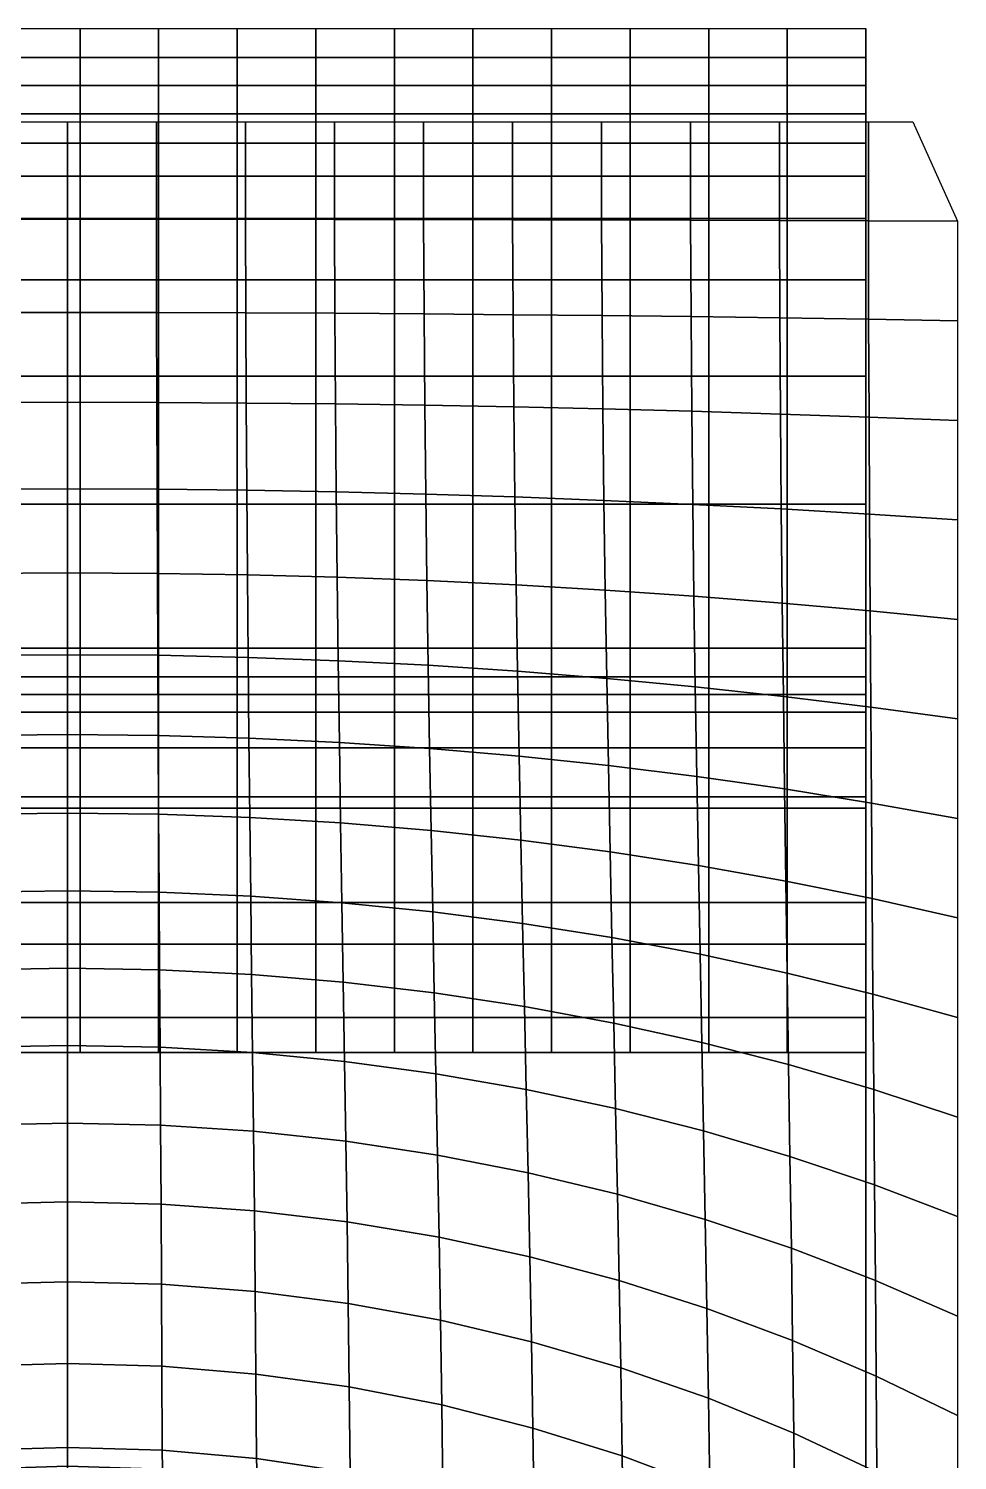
# Model space of a CAD drawing. Extents: x -0.04 to 0.34, y -0.083 to 0.58.
# Drawn here: x 0.1462 to 0.2644, y 0.3978 to 0.5799 of the extents above; entities that cross this region are included whole.
import ezdxf

# ---------------------------------------------------------------- set-up
doc = ezdxf.new("R2010")
doc.units = 0
doc.header["$MEASUREMENT"] = 0
doc.layers.get('0').update_dxf_attribs({"linetype": 'CONTINUOUS'})

msp = doc.modelspace()

# ---------------------------------------------------------------- linework, layer by layer
for p, q in [((0.05275, 0.57993, 0.32894), (0.25275, 0.57993, 0.32894)), ((0.05275, 0.49747, 0.02333), (0.25275, 0.49747, 0.02333))]:
    msp.add_line(p, q)
at = {"extrusion": (1, 1.08139e-16, -2.74009e-15)}
for p, q in [((0.25275, 0.57993, 0.32894), (0.25275, 0.5773, 0.31546)), ((0.25275, 0.5773, 0.31546), (0.25275, 0.57258, 0.29028)), ((0.25275, 0.57258, 0.29028), (0.25275, 0.56843, 0.2682)), ((0.25275, 0.56843, 0.2682), (0.25275, 0.56461, 0.24902)), ((0.25275, 0.56461, 0.24902), (0.25275, 0.56086, 0.23249)), ((0.25275, 0.56086, 0.23249), (0.25275, 0.55693, 0.21839)), ((0.25275, 0.55693, 0.21839), (0.25275, 0.55257, 0.2065)), ((0.25275, 0.55257, 0.2065), (0.25275, 0.54752, 0.19658)), ((0.25275, 0.54752, 0.19658), (0.25275, 0.54161, 0.18841)), ((0.25275, 0.54161, 0.18841), (0.25275, 0.53496, 0.18179)), ((0.25275, 0.53496, 0.18179), (0.25275, 0.52776, 0.17651)), ((0.25275, 0.52776, 0.17651), (0.25275, 0.52021, 0.17238)), ((0.25275, 0.52021, 0.17238), (0.25275, 0.51249, 0.1692)), ((0.25275, 0.51249, 0.1692), (0.25275, 0.50481, 0.16677)), ((0.25275, 0.50481, 0.16677), (0.25275, 0.49735, 0.16488)), ((0.25275, 0.49747, 0.02333), (0.25275, 0.02333, 0.02333)), ((0.25275, 0.49245, 0.06612), (0.25275, 0.49747, 0.02333)), ((0.25275, 0.49735, 0.16488), (0.25275, 0.4903, 0.16333)), ((0.25275, 0.48918, 0.07853), (0.25275, 0.49245, 0.06612)), ((0.25275, 0.4903, 0.16333), (0.25275, 0.48384, 0.16195)), ((0.25275, 0.48558, 0.08864), (0.25275, 0.48918, 0.07853)), ((0.25275, 0.48178, 0.09676), (0.25275, 0.48558, 0.08864)), ((0.25275, 0.48384, 0.16195), (0.25275, 0.47797, 0.16066)), ((0.25275, 0.47788, 0.10319), (0.25275, 0.48178, 0.09676)), ((0.25275, 0.47797, 0.16066), (0.25275, 0.47269, 0.15941)), ((0.25275, 0.47399, 0.10825), (0.25275, 0.47788, 0.10319)), ((0.25275, 0.47022, 0.11224), (0.25275, 0.47399, 0.10825)), ((0.25275, 0.47269, 0.15941), (0.25275, 0.46798, 0.15814)), ((0.25275, 0.46669, 0.11547), (0.25275, 0.47022, 0.11224)), ((0.25275, 0.46798, 0.15814), (0.25275, 0.46383, 0.1568)), ((0.25275, 0.46347, 0.11822), (0.25275, 0.46669, 0.11547)), ((0.25275, 0.46383, 0.1568), (0.25275, 0.46022, 0.15533)), ((0.25275, 0.46059, 0.1206), (0.25275, 0.46347, 0.11822)), ((0.25275, 0.45804, 0.12271), (0.25275, 0.46059, 0.1206)), ((0.25275, 0.46022, 0.15533), (0.25275, 0.45715, 0.15368)), ((0.25275, 0.45581, 0.12463), (0.25275, 0.45804, 0.12271)), ((0.25275, 0.45715, 0.15368), (0.25275, 0.45459, 0.1518)), ((0.25275, 0.4539, 0.12645), (0.25275, 0.45581, 0.12463)), ((0.25275, 0.45459, 0.1518), (0.25275, 0.45253, 0.14965)), ((0.25275, 0.45229, 0.12826), (0.25275, 0.4539, 0.12645)), ((0.25275, 0.45253, 0.14965), (0.25275, 0.45095, 0.14727)), ((0.25275, 0.45099, 0.13014), (0.25275, 0.45229, 0.12826)), ((0.25275, 0.44998, 0.13219), (0.25275, 0.45099, 0.13014)), ((0.25275, 0.45095, 0.14727), (0.25275, 0.44982, 0.14475)), ((0.25275, 0.44926, 0.13447), (0.25275, 0.44998, 0.13219)), ((0.25275, 0.44982, 0.14475), (0.25275, 0.44912, 0.14214)), ((0.25275, 0.44886, 0.13693), (0.25275, 0.44926, 0.13447)), ((0.25275, 0.44912, 0.14214), (0.25275, 0.44881, 0.13951)), ((0.25275, 0.44881, 0.13951), (0.25275, 0.44886, 0.13693))]:
    msp.add_line(p, q, dxfattribs=at)
at = {"extrusion": (1, -1.08139e-16, 2.74009e-15)}
msp.add_line((0.25275, 0.02333, 0.02333), (0.25275, 0.49747, 0.02333), dxfattribs=at)
at = {"extrusion": (1, 0, 0), "elevation": 0.25275}
for points in [[(0.34553, 0.3056), (0.37333, 0.3056), (0.37333, 0.32894), (0.57993, 0.32894)], [(0.49747, 0.02333), (0.49245, 0.06612), (0.48918, 0.07853), (0.48558, 0.08864), (0.48178, 0.09676), (0.47788, 0.10319), (0.47399, 0.10825), (0.47022, 0.11224), (0.46669, 0.11547), (0.46347, 0.11822), (0.46059, 0.1206), (0.45804, 0.12271), (0.45581, 0.12463), (0.4539, 0.12645), (0.45229, 0.12826), (0.45099, 0.13014), (0.44998, 0.13219), (0.44926, 0.13447), (0.44886, 0.13693), (0.44881, 0.13951), (0.44912, 0.14214), (0.44982, 0.14475), (0.45095, 0.14727), (0.45253, 0.14965), (0.45459, 0.1518), (0.45715, 0.15368), (0.46022, 0.15533), (0.46383, 0.1568), (0.46798, 0.15814), (0.47269, 0.15941), (0.47797, 0.16066), (0.48384, 0.16195), (0.4903, 0.16333), (0.49735, 0.16488), (0.50481, 0.16677), (0.51249, 0.1692), (0.52021, 0.17238), (0.52776, 0.17651), (0.53496, 0.18179), (0.54161, 0.18841), (0.54752, 0.19658), (0.55257, 0.2065), (0.55693, 0.21839), (0.56086, 0.23249), (0.56461, 0.24902), (0.56843, 0.2682), (0.57258, 0.29028), (0.5773, 0.31546), (0.57993, 0.32894)]]:
    msp.add_lwpolyline(points, dxfattribs=at)

# ---------------------------------------------------------------- meshes
mesh = msp.add_polymesh((9, 9))
for k, corner in enumerate([(0.17275, 0.57993, 0.32894), (0.17275, 0.57626, 0.30989), (0.17275, 0.57268, 0.29082), (0.17275, 0.5691, 0.27176), (0.17275, 0.56535, 0.25273), (0.17275, 0.56116, 0.23379), (0.17275, 0.55575, 0.21517), (0.17275, 0.54796, 0.19744), (0.17275, 0.5357, 0.18252), (0.16275, 0.57993, 0.32894), (0.16275, 0.57626, 0.30989), (0.16275, 0.57268, 0.29082), (0.16275, 0.5691, 0.27176), (0.16275, 0.56535, 0.25273), (0.16275, 0.56116, 0.23379), (0.16275, 0.55575, 0.21517), (0.16275, 0.54796, 0.19744), (0.16275, 0.5357, 0.18252), (0.15275, 0.57993, 0.32894), (0.15275, 0.57626, 0.30989), (0.15275, 0.57268, 0.29082), (0.15275, 0.5691, 0.27176), (0.15275, 0.56535, 0.25273), (0.15275, 0.56116, 0.23379), (0.15275, 0.55575, 0.21517), (0.15275, 0.54796, 0.19744), (0.15275, 0.5357, 0.18252), (0.14275, 0.57993, 0.32894), (0.14275, 0.57626, 0.30989), (0.14275, 0.57268, 0.29082), (0.14275, 0.5691, 0.27176), (0.14275, 0.56535, 0.25273), (0.14275, 0.56116, 0.23379), (0.14275, 0.55575, 0.21517), (0.14275, 0.54796, 0.19744), (0.14275, 0.5357, 0.18252), (0.13275, 0.57993, 0.32894), (0.13275, 0.57626, 0.30989), (0.13275, 0.57268, 0.29082), (0.13275, 0.5691, 0.27176), (0.13275, 0.56535, 0.25273), (0.13275, 0.56116, 0.23379), (0.13275, 0.55575, 0.21517), (0.13275, 0.54796, 0.19744), (0.13275, 0.5357, 0.18252), (0.12275, 0.57993, 0.32894), (0.12275, 0.57626, 0.30989), (0.12275, 0.57268, 0.29082), (0.12275, 0.5691, 0.27176), (0.12275, 0.56535, 0.25273), (0.12275, 0.56116, 0.23379), (0.12275, 0.55575, 0.21517), (0.12275, 0.54796, 0.19744), (0.12275, 0.5357, 0.18252), (0.11275, 0.57993, 0.32894), (0.11275, 0.57626, 0.30989), (0.11275, 0.57268, 0.29082), (0.11275, 0.5691, 0.27176), (0.11275, 0.56535, 0.25273), (0.11275, 0.56116, 0.23379), (0.11275, 0.55575, 0.21517), (0.11275, 0.54796, 0.19744), (0.11275, 0.5357, 0.18252), (0.10275, 0.57993, 0.32894), (0.10275, 0.57626, 0.30989), (0.10275, 0.57268, 0.29082), (0.10275, 0.5691, 0.27176), (0.10275, 0.56535, 0.25273), (0.10275, 0.56116, 0.23379), (0.10275, 0.55575, 0.21517), (0.10275, 0.54796, 0.19744), (0.10275, 0.5357, 0.18252), (0.09275, 0.57993, 0.32894), (0.09275, 0.57626, 0.30989), (0.09275, 0.57268, 0.29082), (0.09275, 0.5691, 0.27176), (0.09275, 0.56535, 0.25273), (0.09275, 0.56116, 0.23379), (0.09275, 0.55575, 0.21517), (0.09275, 0.54796, 0.19744), (0.09275, 0.5357, 0.18252)]):
    mesh.set_mesh_vertex(divmod(k, 9), corner)
mesh = msp.add_polymesh((9, 9))
for k, corner in enumerate([(0.25275, 0.57993, 0.32894), (0.25275, 0.57626, 0.30989), (0.25275, 0.57268, 0.29082), (0.25275, 0.5691, 0.27176), (0.25275, 0.56535, 0.25273), (0.25275, 0.56116, 0.23379), (0.25275, 0.55575, 0.21517), (0.25275, 0.54796, 0.19744), (0.25275, 0.5357, 0.18252), (0.24275, 0.57993, 0.32894), (0.24275, 0.57626, 0.30989), (0.24275, 0.57268, 0.29082), (0.24275, 0.5691, 0.27176), (0.24275, 0.56535, 0.25273), (0.24275, 0.56116, 0.23379), (0.24275, 0.55575, 0.21517), (0.24275, 0.54796, 0.19744), (0.24275, 0.5357, 0.18252), (0.23275, 0.57993, 0.32894), (0.23275, 0.57626, 0.30989), (0.23275, 0.57268, 0.29082), (0.23275, 0.5691, 0.27176), (0.23275, 0.56535, 0.25273), (0.23275, 0.56116, 0.23379), (0.23275, 0.55575, 0.21517), (0.23275, 0.54796, 0.19744), (0.23275, 0.5357, 0.18252), (0.22275, 0.57993, 0.32894), (0.22275, 0.57626, 0.30989), (0.22275, 0.57268, 0.29082), (0.22275, 0.5691, 0.27176), (0.22275, 0.56535, 0.25273), (0.22275, 0.56116, 0.23379), (0.22275, 0.55575, 0.21517), (0.22275, 0.54796, 0.19744), (0.22275, 0.5357, 0.18252), (0.21275, 0.57993, 0.32894), (0.21275, 0.57626, 0.30989), (0.21275, 0.57268, 0.29082), (0.21275, 0.5691, 0.27176), (0.21275, 0.56535, 0.25273), (0.21275, 0.56116, 0.23379), (0.21275, 0.55575, 0.21517), (0.21275, 0.54796, 0.19744), (0.21275, 0.5357, 0.18252), (0.20275, 0.57993, 0.32894), (0.20275, 0.57626, 0.30989), (0.20275, 0.57268, 0.29082), (0.20275, 0.5691, 0.27176), (0.20275, 0.56535, 0.25273), (0.20275, 0.56116, 0.23379), (0.20275, 0.55575, 0.21517), (0.20275, 0.54796, 0.19744), (0.20275, 0.5357, 0.18252), (0.19275, 0.57993, 0.32894), (0.19275, 0.57626, 0.30989), (0.19275, 0.57268, 0.29082), (0.19275, 0.5691, 0.27176), (0.19275, 0.56535, 0.25273), (0.19275, 0.56116, 0.23379), (0.19275, 0.55575, 0.21517), (0.19275, 0.54796, 0.19744), (0.19275, 0.5357, 0.18252), (0.18275, 0.57993, 0.32894), (0.18275, 0.57626, 0.30989), (0.18275, 0.57268, 0.29082), (0.18275, 0.5691, 0.27176), (0.18275, 0.56535, 0.25273), (0.18275, 0.56116, 0.23379), (0.18275, 0.55575, 0.21517), (0.18275, 0.54796, 0.19744), (0.18275, 0.5357, 0.18252), (0.17275, 0.57993, 0.32894), (0.17275, 0.57626, 0.30989), (0.17275, 0.57268, 0.29082), (0.17275, 0.5691, 0.27176), (0.17275, 0.56535, 0.25273), (0.17275, 0.56116, 0.23379), (0.17275, 0.55575, 0.21517), (0.17275, 0.54796, 0.19744), (0.17275, 0.5357, 0.18252)]):
    mesh.set_mesh_vertex(divmod(k, 9), corner)
mesh = msp.add_polymesh((9, 5))
for k, corner in enumerate([(0.25275, 0.49973, 0.32894), (0.25275, 0.51978, 0.32894), (0.25275, 0.53983, 0.32894), (0.25275, 0.55988, 0.32894), (0.25275, 0.57993, 0.32894), (0.25275, 0.49663, 0.31089), (0.25275, 0.51648, 0.31048), (0.25275, 0.53637, 0.31016), (0.25275, 0.55629, 0.30996), (0.25275, 0.57626, 0.30989), (0.25275, 0.49394, 0.29264), (0.25275, 0.51354, 0.29188), (0.25275, 0.53319, 0.29131), (0.25275, 0.55291, 0.29095), (0.25275, 0.57268, 0.29082), (0.25275, 0.49155, 0.27421), (0.25275, 0.51084, 0.27319), (0.25275, 0.53019, 0.27242), (0.25275, 0.5496, 0.27193), (0.25275, 0.5691, 0.27176), (0.25275, 0.48927, 0.25567), (0.25275, 0.50818, 0.25444), (0.25275, 0.52717, 0.25352), (0.25275, 0.54622, 0.25293), (0.25275, 0.56535, 0.25273), (0.25275, 0.48681, 0.23708), (0.25275, 0.5053, 0.23571), (0.25275, 0.52384, 0.23467), (0.25275, 0.54246, 0.23402), (0.25275, 0.56116, 0.23379), (0.25275, 0.48346, 0.21867), (0.25275, 0.50142, 0.21721), (0.25275, 0.51945, 0.21611), (0.25275, 0.53756, 0.21541), (0.25275, 0.55575, 0.21517), (0.25275, 0.47812, 0.20097), (0.25275, 0.49543, 0.1995), (0.25275, 0.51283, 0.19839), (0.25275, 0.53034, 0.19769), (0.25275, 0.54796, 0.19744), (0.25275, 0.46889, 0.18572), (0.25275, 0.48533, 0.18439), (0.25275, 0.50193, 0.18338), (0.25275, 0.51871, 0.18274), (0.25275, 0.5357, 0.18252)]):
    mesh.set_mesh_vertex(divmod(k, 5), corner)
mesh = msp.add_polymesh((9, 5))
for k, corner in enumerate([(0.12833, 0.5212, 0.32894), (0.1284, 0.53229, 0.32894), (0.12845, 0.54376, 0.32894), (0.12848, 0.55567, 0.32894), (0.12849, 0.56807, 0.32894), (0.13973, 0.52132, 0.32894), (0.13977, 0.53236, 0.32894), (0.13979, 0.54379, 0.32894), (0.13981, 0.55568, 0.32894), (0.13982, 0.56807, 0.32894), (0.15114, 0.52136, 0.32894), (0.15114, 0.53238, 0.32894), (0.15114, 0.54381, 0.32894), (0.15114, 0.55568, 0.32894), (0.15114, 0.56807, 0.32894), (0.16255, 0.52132, 0.32894), (0.16252, 0.53236, 0.32894), (0.16249, 0.54379, 0.32894), (0.16247, 0.55568, 0.32894), (0.16247, 0.56807, 0.32894), (0.17396, 0.5212, 0.32894), (0.17389, 0.53229, 0.32894), (0.17383, 0.54376, 0.32894), (0.1738, 0.55567, 0.32894), (0.17379, 0.56807, 0.32894), (0.18535, 0.52099, 0.32894), (0.18525, 0.53217, 0.32894), (0.18518, 0.54371, 0.32894), (0.18513, 0.55566, 0.32894), (0.18512, 0.56807, 0.32894), (0.19673, 0.52071, 0.32894), (0.19661, 0.532, 0.32894), (0.19652, 0.54363, 0.32894), (0.19646, 0.55564, 0.32894), (0.19644, 0.56807, 0.32894), (0.20809, 0.52035, 0.32894), (0.20795, 0.53179, 0.32894), (0.20785, 0.54353, 0.32894), (0.20779, 0.55561, 0.32894), (0.20776, 0.56807, 0.32894), (0.21942, 0.51991, 0.32894), (0.21928, 0.53154, 0.32894), (0.21918, 0.54342, 0.32894), (0.21911, 0.55558, 0.32894), (0.21909, 0.56807, 0.32894)]):
    mesh.set_mesh_vertex(divmod(k, 5), corner)
mesh = msp.add_polymesh((5, 5))
for k, corner in enumerate([(0.21942, 0.51991, 0.32894), (0.21928, 0.53154, 0.32894), (0.21918, 0.54342, 0.32894), (0.21911, 0.55558, 0.32894), (0.21909, 0.56807, 0.32894), (0.23072, 0.51939, 0.32894), (0.23059, 0.53124, 0.32894), (0.2305, 0.54328, 0.32894), (0.23044, 0.55555, 0.32894), (0.23041, 0.56807, 0.32894), (0.24198, 0.51881, 0.32894), (0.24188, 0.53089, 0.32894), (0.2418, 0.54312, 0.32894), (0.24176, 0.5555, 0.32894), (0.24174, 0.56807, 0.32894), (0.25321, 0.51815, 0.32894), (0.25315, 0.53051, 0.32894), (0.2531, 0.54294, 0.32894), (0.25307, 0.55546, 0.32894), (0.25306, 0.56807, 0.32894), (0.26439, 0.51742, 0.32894), (0.26439, 0.53008, 0.32894), (0.26439, 0.54275, 0.32894), (0.26439, 0.55541, 0.32894), (0.25873, 0.56807, 0.32894)]):
    mesh.set_mesh_vertex(divmod(k, 5), corner)
mesh = msp.add_polymesh((9, 9))
for k, corner in enumerate([(0.17275, 0.5357, 0.18252), (0.17275, 0.51944, 0.17207), (0.17275, 0.50111, 0.16583), (0.17275, 0.48218, 0.16159), (0.17275, 0.46344, 0.15664), (0.17275, 0.44965, 0.1441), (0.17275, 0.45409, 0.12627), (0.17275, 0.46875, 0.11358), (0.17275, 0.48075, 0.09846), (0.16275, 0.5357, 0.18252), (0.16275, 0.51944, 0.17207), (0.16275, 0.50111, 0.16583), (0.16275, 0.48218, 0.16159), (0.16275, 0.46344, 0.15664), (0.16275, 0.44965, 0.1441), (0.16275, 0.45409, 0.12627), (0.16275, 0.46875, 0.11358), (0.16275, 0.48075, 0.09846), (0.15275, 0.5357, 0.18252), (0.15275, 0.51944, 0.17207), (0.15275, 0.50111, 0.16583), (0.15275, 0.48218, 0.16159), (0.15275, 0.46344, 0.15664), (0.15275, 0.44965, 0.1441), (0.15275, 0.45409, 0.12627), (0.15275, 0.46875, 0.11358), (0.15275, 0.48075, 0.09846), (0.14275, 0.5357, 0.18252), (0.14275, 0.51944, 0.17207), (0.14275, 0.50111, 0.16583), (0.14275, 0.48218, 0.16159), (0.14275, 0.46344, 0.15664), (0.14275, 0.44965, 0.1441), (0.14275, 0.45409, 0.12627), (0.14275, 0.46875, 0.11358), (0.14275, 0.48075, 0.09846), (0.13275, 0.5357, 0.18252), (0.13275, 0.51944, 0.17207), (0.13275, 0.50111, 0.16583), (0.13275, 0.48218, 0.16159), (0.13275, 0.46344, 0.15664), (0.13275, 0.44965, 0.1441), (0.13275, 0.45409, 0.12627), (0.13275, 0.46875, 0.11358), (0.13275, 0.48075, 0.09846), (0.12275, 0.5357, 0.18252), (0.12275, 0.51944, 0.17207), (0.12275, 0.50111, 0.16583), (0.12275, 0.48218, 0.16159), (0.12275, 0.46344, 0.15664), (0.12275, 0.44965, 0.1441), (0.12275, 0.45409, 0.12627), (0.12275, 0.46875, 0.11358), (0.12275, 0.48075, 0.09846), (0.11275, 0.5357, 0.18252), (0.11275, 0.51944, 0.17207), (0.11275, 0.50111, 0.16583), (0.11275, 0.48218, 0.16159), (0.11275, 0.46344, 0.15664), (0.11275, 0.44965, 0.1441), (0.11275, 0.45409, 0.12627), (0.11275, 0.46875, 0.11358), (0.11275, 0.48075, 0.09846), (0.10275, 0.5357, 0.18252), (0.10275, 0.51944, 0.17207), (0.10275, 0.50111, 0.16583), (0.10275, 0.48218, 0.16159), (0.10275, 0.46344, 0.15664), (0.10275, 0.44965, 0.1441), (0.10275, 0.45409, 0.12627), (0.10275, 0.46875, 0.11358), (0.10275, 0.48075, 0.09846), (0.09275, 0.5357, 0.18252), (0.09275, 0.51944, 0.17207), (0.09275, 0.50111, 0.16583), (0.09275, 0.48218, 0.16159), (0.09275, 0.46344, 0.15664), (0.09275, 0.44965, 0.1441), (0.09275, 0.45409, 0.12627), (0.09275, 0.46875, 0.11358), (0.09275, 0.48075, 0.09846)]):
    mesh.set_mesh_vertex(divmod(k, 9), corner)
mesh = msp.add_polymesh((9, 9))
for k, corner in enumerate([(0.25275, 0.5357, 0.18252), (0.25275, 0.51944, 0.17207), (0.25275, 0.50111, 0.16583), (0.25275, 0.48218, 0.16159), (0.25275, 0.46344, 0.15664), (0.25275, 0.44965, 0.1441), (0.25275, 0.45409, 0.12627), (0.25275, 0.46875, 0.11358), (0.25275, 0.48075, 0.09846), (0.24275, 0.5357, 0.18252), (0.24275, 0.51944, 0.17207), (0.24275, 0.50111, 0.16583), (0.24275, 0.48218, 0.16159), (0.24275, 0.46344, 0.15664), (0.24275, 0.44965, 0.1441), (0.24275, 0.45409, 0.12627), (0.24275, 0.46875, 0.11358), (0.24275, 0.48075, 0.09846), (0.23275, 0.5357, 0.18252), (0.23275, 0.51944, 0.17207), (0.23275, 0.50111, 0.16583), (0.23275, 0.48218, 0.16159), (0.23275, 0.46344, 0.15664), (0.23275, 0.44965, 0.1441), (0.23275, 0.45409, 0.12627), (0.23275, 0.46875, 0.11358), (0.23275, 0.48075, 0.09846), (0.22275, 0.5357, 0.18252), (0.22275, 0.51944, 0.17207), (0.22275, 0.50111, 0.16583), (0.22275, 0.48218, 0.16159), (0.22275, 0.46344, 0.15664), (0.22275, 0.44965, 0.1441), (0.22275, 0.45409, 0.12627), (0.22275, 0.46875, 0.11358), (0.22275, 0.48075, 0.09846), (0.21275, 0.5357, 0.18252), (0.21275, 0.51944, 0.17207), (0.21275, 0.50111, 0.16583), (0.21275, 0.48218, 0.16159), (0.21275, 0.46344, 0.15664), (0.21275, 0.44965, 0.1441), (0.21275, 0.45409, 0.12627), (0.21275, 0.46875, 0.11358), (0.21275, 0.48075, 0.09846), (0.20275, 0.5357, 0.18252), (0.20275, 0.51944, 0.17207), (0.20275, 0.50111, 0.16583), (0.20275, 0.48218, 0.16159), (0.20275, 0.46344, 0.15664), (0.20275, 0.44965, 0.1441), (0.20275, 0.45409, 0.12627), (0.20275, 0.46875, 0.11358), (0.20275, 0.48075, 0.09846), (0.19275, 0.5357, 0.18252), (0.19275, 0.51944, 0.17207), (0.19275, 0.50111, 0.16583), (0.19275, 0.48218, 0.16159), (0.19275, 0.46344, 0.15664), (0.19275, 0.44965, 0.1441), (0.19275, 0.45409, 0.12627), (0.19275, 0.46875, 0.11358), (0.19275, 0.48075, 0.09846), (0.18275, 0.5357, 0.18252), (0.18275, 0.51944, 0.17207), (0.18275, 0.50111, 0.16583), (0.18275, 0.48218, 0.16159), (0.18275, 0.46344, 0.15664), (0.18275, 0.44965, 0.1441), (0.18275, 0.45409, 0.12627), (0.18275, 0.46875, 0.11358), (0.18275, 0.48075, 0.09846), (0.17275, 0.5357, 0.18252), (0.17275, 0.51944, 0.17207), (0.17275, 0.50111, 0.16583), (0.17275, 0.48218, 0.16159), (0.17275, 0.46344, 0.15664), (0.17275, 0.44965, 0.1441), (0.17275, 0.45409, 0.12627), (0.17275, 0.46875, 0.11358), (0.17275, 0.48075, 0.09846)]):
    mesh.set_mesh_vertex(divmod(k, 9), corner)
mesh = msp.add_polymesh((9, 5))
for k, corner in enumerate([(0.25275, 0.46889, 0.18572), (0.25275, 0.48533, 0.18439), (0.25275, 0.50193, 0.18338), (0.25275, 0.51871, 0.18274), (0.25275, 0.5357, 0.18252), (0.25275, 0.45615, 0.17443), (0.25275, 0.47153, 0.17345), (0.25275, 0.48719, 0.17271), (0.25275, 0.50314, 0.17223), (0.25275, 0.51944, 0.17207), (0.25275, 0.44158, 0.1669), (0.25275, 0.45582, 0.16645), (0.25275, 0.47044, 0.16612), (0.25275, 0.48552, 0.1659), (0.25275, 0.50111, 0.16583), (0.25275, 0.42649, 0.16116), (0.25275, 0.43954, 0.16133), (0.25275, 0.45313, 0.16147), (0.25275, 0.46731, 0.16156), (0.25275, 0.48218, 0.16159), (0.25275, 0.41153, 0.1548), (0.25275, 0.42342, 0.15556), (0.25275, 0.43597, 0.15614), (0.25275, 0.44928, 0.15651), (0.25275, 0.46344, 0.15664), (0.25275, 0.40092, 0.14169), (0.25275, 0.41188, 0.1427), (0.25275, 0.42358, 0.14346), (0.25275, 0.43613, 0.14394), (0.25275, 0.44965, 0.1441), (0.25275, 0.40654, 0.1239), (0.25275, 0.41737, 0.12488), (0.25275, 0.42884, 0.12563), (0.25275, 0.44105, 0.1261), (0.25275, 0.45409, 0.12627), (0.25275, 0.42117, 0.1108), (0.25275, 0.43235, 0.11196), (0.25275, 0.44396, 0.11284), (0.25275, 0.45608, 0.11339), (0.25275, 0.46875, 0.11358), (0.25275, 0.43323, 0.09563), (0.25275, 0.44467, 0.0968), (0.25275, 0.45638, 0.09769), (0.25275, 0.4684, 0.09826), (0.25275, 0.48075, 0.09846)]):
    mesh.set_mesh_vertex(divmod(k, 5), corner)
mesh = msp.add_polymesh((9, 9))
for k, corner in enumerate([(0.12747, 0.43964, 0.32894), (0.12758, 0.44964, 0.32894), (0.1277, 0.45959, 0.32894), (0.12782, 0.46954, 0.32894), (0.12793, 0.47954, 0.32894), (0.12805, 0.48966, 0.32894), (0.12815, 0.49993, 0.32894), (0.12824, 0.51043, 0.32894), (0.12833, 0.5212, 0.32894), (0.13929, 0.4404, 0.32894), (0.13935, 0.45032, 0.32894), (0.13941, 0.46018, 0.32894), (0.13947, 0.47004, 0.32894), (0.13953, 0.47996, 0.32894), (0.13959, 0.48999, 0.32894), (0.13964, 0.50019, 0.32894), (0.13969, 0.51061, 0.32894), (0.13973, 0.52132, 0.32894), (0.15114, 0.44065, 0.32894), (0.15114, 0.45054, 0.32894), (0.15114, 0.46037, 0.32894), (0.15114, 0.47021, 0.32894), (0.15114, 0.4801, 0.32894), (0.15114, 0.4901, 0.32894), (0.15114, 0.50027, 0.32894), (0.15114, 0.51067, 0.32894), (0.15114, 0.52136, 0.32894), (0.163, 0.4404, 0.32894), (0.16294, 0.45032, 0.32894), (0.16287, 0.46018, 0.32894), (0.16281, 0.47004, 0.32894), (0.16275, 0.47996, 0.32894), (0.1627, 0.48999, 0.32894), (0.16264, 0.50019, 0.32894), (0.16259, 0.51061, 0.32894), (0.16255, 0.52132, 0.32894), (0.17482, 0.43964, 0.32894), (0.1747, 0.44964, 0.32894), (0.17458, 0.45959, 0.32894), (0.17446, 0.46954, 0.32894), (0.17435, 0.47954, 0.32894), (0.17424, 0.48966, 0.32894), (0.17413, 0.49993, 0.32894), (0.17404, 0.51043, 0.32894), (0.17396, 0.5212, 0.32894), (0.18657, 0.43837, 0.32894), (0.18641, 0.44852, 0.32894), (0.18624, 0.45862, 0.32894), (0.18607, 0.46871, 0.32894), (0.18591, 0.47886, 0.32894), (0.18575, 0.48911, 0.32894), (0.1856, 0.49951, 0.32894), (0.18547, 0.51012, 0.32894), (0.18535, 0.52099, 0.32894), (0.19823, 0.43661, 0.32894), (0.19803, 0.44696, 0.32894), (0.19782, 0.45726, 0.32894), (0.19762, 0.46755, 0.32894), (0.19741, 0.4779, 0.32894), (0.19722, 0.48834, 0.32894), (0.19704, 0.49893, 0.32894), (0.19687, 0.5097, 0.32894), (0.19673, 0.52071, 0.32894), (0.20976, 0.43436, 0.32894), (0.20953, 0.44496, 0.32894), (0.2093, 0.45552, 0.32894), (0.20907, 0.46608, 0.32894), (0.20885, 0.47668, 0.32894), (0.20863, 0.48736, 0.32894), (0.20843, 0.49817, 0.32894), (0.20825, 0.50916, 0.32894), (0.20809, 0.52035, 0.32894), (0.22113, 0.43162, 0.32894), (0.2209, 0.44253, 0.32894), (0.22066, 0.45341, 0.32894), (0.22043, 0.46428, 0.32894), (0.2202, 0.47519, 0.32894), (0.21998, 0.48617, 0.32894), (0.21977, 0.49726, 0.32894), (0.21958, 0.5085, 0.32894), (0.21942, 0.51991, 0.32894)]):
    mesh.set_mesh_vertex(divmod(k, 9), corner)
mesh = msp.add_polymesh((5, 9))
for k, corner in enumerate([(0.22113, 0.43162, 0.32894), (0.2209, 0.44253, 0.32894), (0.22066, 0.45341, 0.32894), (0.22043, 0.46428, 0.32894), (0.2202, 0.47519, 0.32894), (0.21998, 0.48617, 0.32894), (0.21977, 0.49726, 0.32894), (0.21958, 0.5085, 0.32894), (0.21942, 0.51991, 0.32894), (0.2323, 0.42842, 0.32894), (0.23209, 0.43969, 0.32894), (0.23187, 0.45093, 0.32894), (0.23165, 0.46218, 0.32894), (0.23144, 0.47345, 0.32894), (0.23124, 0.48478, 0.32894), (0.23104, 0.49619, 0.32894), (0.23087, 0.50772, 0.32894), (0.23072, 0.51939, 0.32894), (0.24326, 0.42475, 0.32894), (0.24309, 0.43644, 0.32894), (0.24291, 0.44811, 0.32894), (0.24274, 0.45977, 0.32894), (0.24256, 0.47146, 0.32894), (0.2424, 0.48319, 0.32894), (0.24225, 0.49497, 0.32894), (0.24211, 0.50684, 0.32894), (0.24198, 0.51881, 0.32894), (0.25396, 0.42065, 0.32894), (0.25386, 0.4328, 0.32894), (0.25376, 0.44494, 0.32894), (0.25365, 0.45708, 0.32894), (0.25355, 0.46923, 0.32894), (0.25345, 0.4814, 0.32894), (0.25336, 0.49361, 0.32894), (0.25328, 0.50585, 0.32894), (0.25321, 0.51815, 0.32894), (0.26439, 0.41612, 0.32894), (0.26439, 0.42879, 0.32894), (0.26439, 0.44145, 0.32894), (0.26439, 0.45411, 0.32894), (0.26439, 0.46677, 0.32894), (0.26439, 0.47943, 0.32894), (0.26439, 0.4921, 0.32894), (0.26439, 0.50476, 0.32894), (0.26439, 0.51742, 0.32894)]):
    mesh.set_mesh_vertex(divmod(k, 9), corner)
mesh = msp.add_polymesh((9, 9))
for k, corner in enumerate([(0.25275, 0.36268, 0.3056), (0.25275, 0.37333, 0.315), (0.25275, 0.37944, 0.32894), (0.25275, 0.39949, 0.32894), (0.25275, 0.41954, 0.32894), (0.25275, 0.43959, 0.32894), (0.25275, 0.45964, 0.32894), (0.25275, 0.47968, 0.32894), (0.25275, 0.49973, 0.32894), (0.25275, 0.36156, 0.29297), (0.25275, 0.372, 0.30159), (0.25275, 0.37792, 0.31471), (0.25275, 0.39768, 0.31399), (0.25275, 0.41744, 0.31328), (0.25275, 0.43721, 0.31261), (0.25275, 0.457, 0.31197), (0.25275, 0.4768, 0.3114), (0.25275, 0.49663, 0.31089), (0.25275, 0.3608, 0.27945), (0.25275, 0.37112, 0.2873), (0.25275, 0.37701, 0.29955), (0.25275, 0.39646, 0.29824), (0.25275, 0.41591, 0.29696), (0.25275, 0.43538, 0.29574), (0.25275, 0.45487, 0.29459), (0.25275, 0.47439, 0.29355), (0.25275, 0.49394, 0.29264), (0.25275, 0.36032, 0.26514), (0.25275, 0.3706, 0.27223), (0.25275, 0.37662, 0.28356), (0.25275, 0.39572, 0.2818), (0.25275, 0.41483, 0.28007), (0.25275, 0.43397, 0.27841), (0.25275, 0.45312, 0.27686), (0.25275, 0.47231, 0.27545), (0.25275, 0.49155, 0.27421), (0.25275, 0.36002, 0.25015), (0.25275, 0.37034, 0.25649), (0.25275, 0.37658, 0.26687), (0.25275, 0.39531, 0.26475), (0.25275, 0.41405, 0.26268), (0.25275, 0.4328, 0.26069), (0.25275, 0.45159, 0.25883), (0.25275, 0.4704, 0.25715), (0.25275, 0.48927, 0.25567), (0.25275, 0.35979, 0.2346), (0.25275, 0.37017, 0.24021), (0.25275, 0.37671, 0.2496), (0.25275, 0.39501, 0.24724), (0.25275, 0.41332, 0.24492), (0.25275, 0.43164, 0.2427), (0.25275, 0.44999, 0.24062), (0.25275, 0.46838, 0.23873), (0.25275, 0.48681, 0.23708), (0.25275, 0.35931, 0.21867), (0.25275, 0.36972, 0.22357), (0.25275, 0.37655, 0.23198), (0.25275, 0.39431, 0.22947), (0.25275, 0.41209, 0.22701), (0.25275, 0.42988, 0.22464), (0.25275, 0.4477, 0.22243), (0.25275, 0.46555, 0.22042), (0.25275, 0.48346, 0.21867), (0.25275, 0.35813, 0.20266), (0.25275, 0.36843, 0.20692), (0.25275, 0.37546, 0.2144), (0.25275, 0.39249, 0.21186), (0.25275, 0.40954, 0.20938), (0.25275, 0.42661, 0.207), (0.25275, 0.44373, 0.20477), (0.25275, 0.46089, 0.20274), (0.25275, 0.47812, 0.20097), (0.25275, 0.35549, 0.18734), (0.25275, 0.36539, 0.19117), (0.25275, 0.37232, 0.1979), (0.25275, 0.38828, 0.1956), (0.25275, 0.40426, 0.19335), (0.25275, 0.42029, 0.19119), (0.25275, 0.43639, 0.18917), (0.25275, 0.45258, 0.18733), (0.25275, 0.46889, 0.18572)]):
    mesh.set_mesh_vertex(divmod(k, 9), corner)
mesh = msp.add_polymesh((9, 5))
for k, corner in enumerate([(0.17275, 0.48075, 0.09846), (0.17275, 0.48841, 0.08068), (0.17275, 0.49295, 0.06187), (0.17275, 0.49521, 0.0426), (0.17275, 0.49747, 0.02333), (0.16275, 0.48075, 0.09846), (0.16275, 0.48841, 0.08068), (0.16275, 0.49295, 0.06187), (0.16275, 0.49521, 0.0426), (0.16275, 0.49747, 0.02333), (0.15275, 0.48075, 0.09846), (0.15275, 0.48841, 0.08068), (0.15275, 0.49295, 0.06187), (0.15275, 0.49521, 0.0426), (0.15275, 0.49747, 0.02333), (0.14275, 0.48075, 0.09846), (0.14275, 0.48841, 0.08068), (0.14275, 0.49295, 0.06187), (0.14275, 0.49521, 0.0426), (0.14275, 0.49747, 0.02333), (0.13275, 0.48075, 0.09846), (0.13275, 0.48841, 0.08068), (0.13275, 0.49295, 0.06187), (0.13275, 0.49521, 0.0426), (0.13275, 0.49747, 0.02333), (0.12275, 0.48075, 0.09846), (0.12275, 0.48841, 0.08068), (0.12275, 0.49295, 0.06187), (0.12275, 0.49521, 0.0426), (0.12275, 0.49747, 0.02333), (0.11275, 0.48075, 0.09846), (0.11275, 0.48841, 0.08068), (0.11275, 0.49295, 0.06187), (0.11275, 0.49521, 0.0426), (0.11275, 0.49747, 0.02333), (0.10275, 0.48075, 0.09846), (0.10275, 0.48841, 0.08068), (0.10275, 0.49295, 0.06187), (0.10275, 0.49521, 0.0426), (0.10275, 0.49747, 0.02333), (0.09275, 0.48075, 0.09846), (0.09275, 0.48841, 0.08068), (0.09275, 0.49295, 0.06187), (0.09275, 0.49521, 0.0426), (0.09275, 0.49747, 0.02333)]):
    mesh.set_mesh_vertex(divmod(k, 5), corner)
mesh = msp.add_polymesh((9, 5))
for k, corner in enumerate([(0.25275, 0.48075, 0.09846), (0.25275, 0.48841, 0.08068), (0.25275, 0.49295, 0.06187), (0.25275, 0.49521, 0.0426), (0.25275, 0.49747, 0.02333), (0.24275, 0.48075, 0.09846), (0.24275, 0.48841, 0.08068), (0.24275, 0.49295, 0.06187), (0.24275, 0.49521, 0.0426), (0.24275, 0.49747, 0.02333), (0.23275, 0.48075, 0.09846), (0.23275, 0.48841, 0.08068), (0.23275, 0.49295, 0.06187), (0.23275, 0.49521, 0.0426), (0.23275, 0.49747, 0.02333), (0.22275, 0.48075, 0.09846), (0.22275, 0.48841, 0.08068), (0.22275, 0.49295, 0.06187), (0.22275, 0.49521, 0.0426), (0.22275, 0.49747, 0.02333), (0.21275, 0.48075, 0.09846), (0.21275, 0.48841, 0.08068), (0.21275, 0.49295, 0.06187), (0.21275, 0.49521, 0.0426), (0.21275, 0.49747, 0.02333), (0.20275, 0.48075, 0.09846), (0.20275, 0.48841, 0.08068), (0.20275, 0.49295, 0.06187), (0.20275, 0.49521, 0.0426), (0.20275, 0.49747, 0.02333), (0.19275, 0.48075, 0.09846), (0.19275, 0.48841, 0.08068), (0.19275, 0.49295, 0.06187), (0.19275, 0.49521, 0.0426), (0.19275, 0.49747, 0.02333), (0.18275, 0.48075, 0.09846), (0.18275, 0.48841, 0.08068), (0.18275, 0.49295, 0.06187), (0.18275, 0.49521, 0.0426), (0.18275, 0.49747, 0.02333), (0.17275, 0.48075, 0.09846), (0.17275, 0.48841, 0.08068), (0.17275, 0.49295, 0.06187), (0.17275, 0.49521, 0.0426), (0.17275, 0.49747, 0.02333)]):
    mesh.set_mesh_vertex(divmod(k, 5), corner)
mesh = msp.add_polymesh((5, 5))
for k, corner in enumerate([(0.25275, 0.43323, 0.09563), (0.25275, 0.44467, 0.0968), (0.25275, 0.45638, 0.09769), (0.25275, 0.4684, 0.09826), (0.25275, 0.48075, 0.09846), (0.25275, 0.44117, 0.07821), (0.25275, 0.45274, 0.07924), (0.25275, 0.46445, 0.08001), (0.25275, 0.47634, 0.08051), (0.25275, 0.48841, 0.08068), (0.25275, 0.44605, 0.06001), (0.25275, 0.45766, 0.06078), (0.25275, 0.46934, 0.06137), (0.25275, 0.4811, 0.06174), (0.25275, 0.49295, 0.06187), (0.25275, 0.44859, 0.04157), (0.25275, 0.4602, 0.042), (0.25275, 0.47183, 0.04232), (0.25275, 0.4835, 0.04253), (0.25275, 0.49521, 0.0426), (0.25275, 0.4508, 0.02333), (0.25275, 0.46247, 0.02333), (0.25275, 0.47413, 0.02333), (0.25275, 0.4858, 0.02333), (0.25275, 0.49747, 0.02333)]):
    mesh.set_mesh_vertex(divmod(k, 5), corner)
mesh = msp.add_polymesh((9, 9))
for k, corner in enumerate([(0.25275, 0.35549, 0.18734), (0.25275, 0.36539, 0.19117), (0.25275, 0.37232, 0.1979), (0.25275, 0.38828, 0.1956), (0.25275, 0.40426, 0.19335), (0.25275, 0.42029, 0.19119), (0.25275, 0.43639, 0.18917), (0.25275, 0.45258, 0.18733), (0.25275, 0.46889, 0.18572), (0.25275, 0.35151, 0.1734), (0.25275, 0.36073, 0.17713), (0.25275, 0.36731, 0.18344), (0.25275, 0.38189, 0.18174), (0.25275, 0.39651, 0.18008), (0.25275, 0.41121, 0.17848), (0.25275, 0.42603, 0.17698), (0.25275, 0.44099, 0.17562), (0.25275, 0.45615, 0.17443), (0.25275, 0.34683, 0.16084), (0.25275, 0.35524, 0.16478), (0.25275, 0.36132, 0.17098), (0.25275, 0.37437, 0.17021), (0.25275, 0.38747, 0.16946), (0.25275, 0.40069, 0.16873), (0.25275, 0.41408, 0.16805), (0.25275, 0.42769, 0.16744), (0.25275, 0.44158, 0.1669), (0.25275, 0.34195, 0.14899), (0.25275, 0.3495, 0.15328), (0.25275, 0.35504, 0.15952), (0.25275, 0.36651, 0.15983), (0.25275, 0.37805, 0.16013), (0.25275, 0.38975, 0.16042), (0.25275, 0.40167, 0.16069), (0.25275, 0.41389, 0.16094), (0.25275, 0.42649, 0.16116), (0.25275, 0.3371, 0.13698), (0.25275, 0.34379, 0.14158), (0.25275, 0.34879, 0.14781), (0.25275, 0.35869, 0.14913), (0.25275, 0.36869, 0.15042), (0.25275, 0.37888, 0.15166), (0.25275, 0.38935, 0.15282), (0.25275, 0.4002, 0.15388), (0.25275, 0.41153, 0.1548), (0.25275, 0.33392, 0.1225), (0.25275, 0.34009, 0.12685), (0.25275, 0.34488, 0.13251), (0.25275, 0.3536, 0.13424), (0.25275, 0.36243, 0.13594), (0.25275, 0.37146, 0.13757), (0.25275, 0.38082, 0.1391), (0.25275, 0.3906, 0.14048), (0.25275, 0.40092, 0.14169), (0.25275, 0.33704, 0.10646), (0.25275, 0.34401, 0.11016), (0.25275, 0.3499, 0.11487), (0.25275, 0.35881, 0.11657), (0.25275, 0.3678, 0.11824), (0.25275, 0.37698, 0.11985), (0.25275, 0.38644, 0.12135), (0.25275, 0.39626, 0.12271), (0.25275, 0.40654, 0.1239), (0.25275, 0.34363, 0.09262), (0.25275, 0.35209, 0.09604), (0.25275, 0.35978, 0.10022), (0.25275, 0.36965, 0.10222), (0.25275, 0.37958, 0.10417), (0.25275, 0.38963, 0.10605), (0.25275, 0.39988, 0.10781), (0.25275, 0.41037, 0.10941), (0.25275, 0.42117, 0.1108), (0.25275, 0.3491, 0.07841), (0.25275, 0.35881, 0.08138), (0.25275, 0.368, 0.08486), (0.25275, 0.37865, 0.08689), (0.25275, 0.38934, 0.08888), (0.25275, 0.4001, 0.09079), (0.25275, 0.41098, 0.09258), (0.25275, 0.42201, 0.09421), (0.25275, 0.43323, 0.09563)]):
    mesh.set_mesh_vertex(divmod(k, 9), corner)
mesh = msp.add_polymesh((5, 9))
for k, corner in enumerate([(0.25275, 0.3491, 0.07841), (0.25275, 0.35881, 0.08138), (0.25275, 0.368, 0.08486), (0.25275, 0.37865, 0.08689), (0.25275, 0.38934, 0.08888), (0.25275, 0.4001, 0.09079), (0.25275, 0.41098, 0.09258), (0.25275, 0.42201, 0.09421), (0.25275, 0.43323, 0.09563), (0.25275, 0.35282, 0.06386), (0.25275, 0.3634, 0.06617), (0.25275, 0.37368, 0.06879), (0.25275, 0.3848, 0.07057), (0.25275, 0.39595, 0.07231), (0.25275, 0.40714, 0.07398), (0.25275, 0.41839, 0.07555), (0.25275, 0.42973, 0.07697), (0.25275, 0.44117, 0.07821), (0.25275, 0.3552, 0.04964), (0.25275, 0.36634, 0.05121), (0.25275, 0.37734, 0.05293), (0.25275, 0.38873, 0.05427), (0.25275, 0.40013, 0.05558), (0.25275, 0.41156, 0.05683), (0.25275, 0.42301, 0.05801), (0.25275, 0.4345, 0.05907), (0.25275, 0.44605, 0.06001), (0.25275, 0.35649, 0.03604), (0.25275, 0.36794, 0.03683), (0.25275, 0.37935, 0.03767), (0.25275, 0.39087, 0.03841), (0.25275, 0.40239, 0.03913), (0.25275, 0.41391, 0.03982), (0.25275, 0.42546, 0.04047), (0.25275, 0.43701, 0.04106), (0.25275, 0.44859, 0.04157), (0.25275, 0.35745, 0.02333), (0.25275, 0.36912, 0.02333), (0.25275, 0.38079, 0.02333), (0.25275, 0.39246, 0.02333), (0.25275, 0.40413, 0.02333), (0.25275, 0.41579, 0.02333), (0.25275, 0.42746, 0.02333), (0.25275, 0.43913, 0.02333), (0.25275, 0.4508, 0.02333)]):
    mesh.set_mesh_vertex(divmod(k, 9), corner)
mesh = msp.add_polymesh((9, 9))
for k, corner in enumerate([(0.12691, 0.36016, 0.31988), (0.12692, 0.37256, 0.31988), (0.12695, 0.38447, 0.31988), (0.127, 0.39556, 0.32027), (0.12707, 0.39799, 0.32894), (0.12716, 0.40875, 0.32894), (0.12725, 0.41925, 0.32894), (0.12735, 0.42952, 0.32894), (0.12747, 0.43964, 0.32894), (0.139, 0.36134, 0.31988), (0.13901, 0.37373, 0.31988), (0.13902, 0.38561, 0.31988), (0.13905, 0.39666, 0.32027), (0.13908, 0.39904, 0.32894), (0.13913, 0.40974, 0.32894), (0.13918, 0.42017, 0.32894), (0.13923, 0.43037, 0.32894), (0.13929, 0.4404, 0.32894), (0.15114, 0.36173, 0.31988), (0.15114, 0.37412, 0.31988), (0.15114, 0.38599, 0.31988), (0.15114, 0.39703, 0.32027), (0.15114, 0.39939, 0.32894), (0.15114, 0.41007, 0.32894), (0.15114, 0.42047, 0.32894), (0.15114, 0.43065, 0.32894), (0.15114, 0.44065, 0.32894), (0.16328, 0.36134, 0.31988), (0.16328, 0.37373, 0.31988), (0.16326, 0.38561, 0.31988), (0.16323, 0.39666, 0.32027), (0.1632, 0.39904, 0.32894), (0.16316, 0.40974, 0.32894), (0.16311, 0.42017, 0.32894), (0.16305, 0.43037, 0.32894), (0.163, 0.4404, 0.32894), (0.17537, 0.36016, 0.31988), (0.17536, 0.37256, 0.31988), (0.17533, 0.38447, 0.31988), (0.17528, 0.39556, 0.32027), (0.17521, 0.39799, 0.32894), (0.17513, 0.40875, 0.32894), (0.17503, 0.41925, 0.32894), (0.17493, 0.42952, 0.32894), (0.17482, 0.43964, 0.32894), (0.18736, 0.35821, 0.31988), (0.18735, 0.37063, 0.31988), (0.1873, 0.38258, 0.31988), (0.18723, 0.39373, 0.32027), (0.18713, 0.39624, 0.32894), (0.18701, 0.40711, 0.32894), (0.18688, 0.41772, 0.32894), (0.18673, 0.42812, 0.32894), (0.18657, 0.43837, 0.32894), (0.1992, 0.35549, 0.31988), (0.19918, 0.36793, 0.31988), (0.19913, 0.37993, 0.31988), (0.19904, 0.39117, 0.32027), (0.19892, 0.3938, 0.32894), (0.19877, 0.40481, 0.32894), (0.19861, 0.41559, 0.32894), (0.19843, 0.42617, 0.32894), (0.19823, 0.43661, 0.32894), (0.21084, 0.35202, 0.31988), (0.21082, 0.36447, 0.31988), (0.21076, 0.37655, 0.31988), (0.21066, 0.38791, 0.32027), (0.21052, 0.39069, 0.32894), (0.21036, 0.40188, 0.32894), (0.21018, 0.41286, 0.32894), (0.20998, 0.42367, 0.32894), (0.20976, 0.43436, 0.32894), (0.22224, 0.3478, 0.31988), (0.22221, 0.36028, 0.31988), (0.22215, 0.37245, 0.31988), (0.22204, 0.38394, 0.32027), (0.22191, 0.3869, 0.32894), (0.22174, 0.39832, 0.32894), (0.22156, 0.40955, 0.32894), (0.22135, 0.42064, 0.32894), (0.22113, 0.43162, 0.32894)]):
    mesh.set_mesh_vertex(divmod(k, 9), corner)
mesh = msp.add_polymesh((5, 9))
for k, corner in enumerate([(0.22224, 0.3478, 0.31988), (0.22221, 0.36028, 0.31988), (0.22215, 0.37245, 0.31988), (0.22204, 0.38394, 0.32027), (0.22191, 0.3869, 0.32894), (0.22174, 0.39832, 0.32894), (0.22156, 0.40955, 0.32894), (0.22135, 0.42064, 0.32894), (0.22113, 0.43162, 0.32894), (0.23333, 0.34285, 0.31988), (0.23331, 0.35537, 0.31988), (0.23325, 0.36764, 0.31988), (0.23315, 0.3793, 0.32027), (0.23303, 0.38247, 0.32894), (0.23288, 0.39414, 0.32894), (0.2327, 0.40567, 0.32894), (0.23251, 0.41709, 0.32894), (0.2323, 0.42842, 0.32894), (0.24408, 0.3372, 0.31988), (0.24407, 0.34976, 0.31988), (0.24402, 0.36215, 0.31988), (0.24394, 0.37399, 0.32027), (0.24384, 0.37741, 0.32894), (0.24372, 0.38938, 0.32894), (0.24358, 0.40124, 0.32894), (0.24342, 0.41303, 0.32894), (0.24326, 0.42475, 0.32894), (0.25445, 0.33087, 0.31988), (0.25444, 0.34348, 0.31988), (0.25441, 0.35599, 0.31988), (0.25437, 0.36804, 0.32027), (0.25431, 0.37174, 0.32894), (0.25423, 0.38403, 0.32894), (0.25415, 0.39628, 0.32894), (0.25406, 0.40848, 0.32894), (0.25396, 0.42065, 0.32894), (0.26439, 0.32388, 0.31988), (0.26439, 0.33654, 0.31988), (0.26439, 0.3492, 0.31988), (0.26439, 0.36148, 0.32027), (0.26439, 0.36547, 0.32894), (0.26439, 0.37814, 0.32894), (0.26439, 0.3908, 0.32894), (0.26439, 0.40346, 0.32894), (0.26439, 0.41612, 0.32894)]):
    mesh.set_mesh_vertex(divmod(k, 9), corner)

doc.saveas('drawing.dxf')
